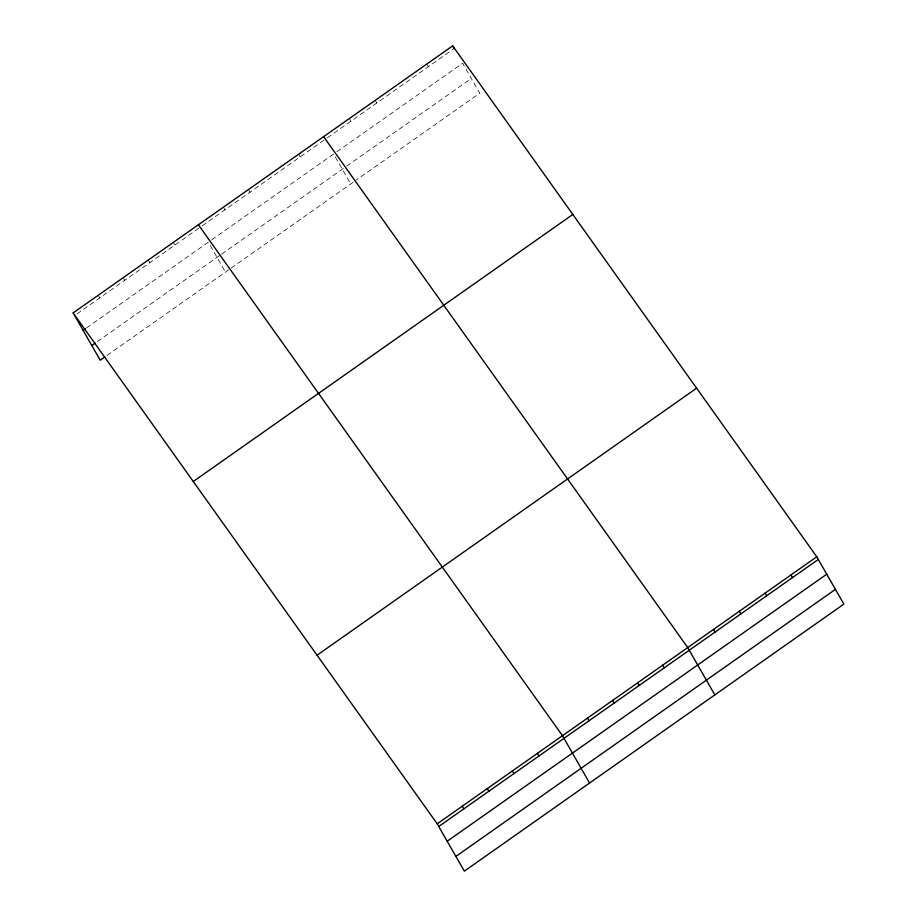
<?xml version="1.0" encoding="UTF-8"?>
<svg xmlns="http://www.w3.org/2000/svg" width="917" height="917" viewBox="0 0 917 917"><rect width="100%" height="100%" fill="white"/><g stroke="black" fill="none" stroke-linecap="round" stroke-linejoin="round"><path stroke-width="0.69" stroke-dasharray="4.58 3.44" d="M76.936 313.969L198.771 228.241M202.187 225.846L324.01 140.118M327.403 137.733L453.078 49.312M86.507 327.896L208.342 242.18M211.758 239.773L333.593 154.056L350.73 183.973M336.963 151.683L462.638 63.25L479.774 93.167L356.335 180.019M97.477 341.479L220.458 254.96M221.593 254.158L345.652 166.86M346.775 166.08L471.338 78.438M107.06 355.418L230.029 268.887M231.176 268.085L355.211 180.809M426.863 64.007L428.388 66.677M375.248 100.331L376.772 103.002M349.434 118.488L350.959 121.159M298.575 154.274L300.1 156.945M248.473 189.521L250.009 192.192M223.427 207.15L224.952 209.821M210.211 245.435L225.479 272.097M173.324 242.397L174.86 245.068M148.279 260.027L149.803 262.698M123.222 277.645L124.758 280.315M98.176 295.274L99.701 297.945"/><path stroke-width="1.38" d="M73.131 312.903L452.666 45.85L816.772 556.779L843.869 604.097L464.334 871.15L437.226 823.833L73.131 312.903L100.228 360.221L104.779 357.022M83.092 330.303L85.373 328.699M91.792 345.491L95.208 343.084M193.281 481.505L572.827 214.452M317.076 655.219L696.622 388.166M437.226 823.833L816.772 556.779M438.762 826.492L818.296 559.45M447.198 841.233L826.744 574.18M455.887 856.409L835.433 589.367M323.621 136.644L687.727 647.574L714.824 694.891M198.381 224.78L562.476 735.698L589.574 783.026M790.958 574.936L792.494 577.607M452.666 45.85L454.202 48.521M765.156 593.093L766.681 595.763M739.343 611.261L740.879 613.92M713.541 629.417L715.065 632.088M662.682 665.203L664.206 667.874M637.624 682.821L639.16 685.492M612.579 700.45L614.103 703.121M587.522 718.08L589.058 720.751M537.431 753.327L538.955 755.998M512.374 770.956L513.91 773.616M487.328 788.574L488.853 791.245M462.283 806.203L463.807 808.874"/></g></svg>
